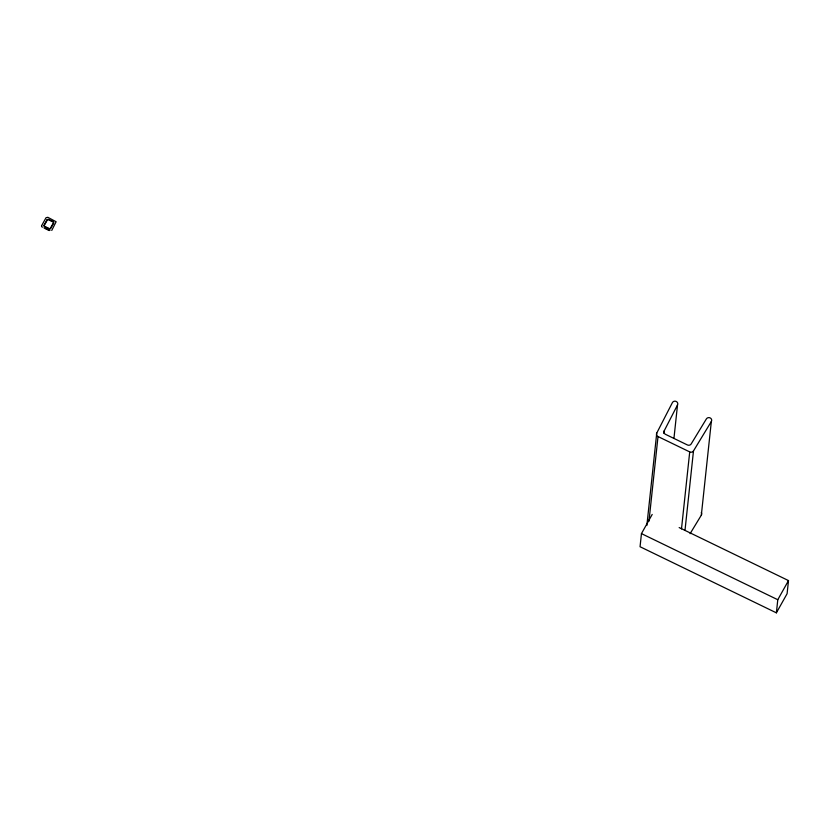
<?xml version="1.0" encoding="UTF-8"?>
<svg xmlns="http://www.w3.org/2000/svg" width="830" height="830" viewBox="0 0 830 830"><rect width="100%" height="100%" fill="white"/><g stroke="black" fill="none" stroke-linecap="round" stroke-linejoin="round"><path stroke-width="1.25" d="M652.193 514.434L641.455 533.617L640.054 546.731L776.382 612.841L787.099 593.699L788.5 580.585L679.158 527.569M646.861 525.473L656.738 433.094L672.393 402.633A2.832 2.604 6.1 0 1 676.16 401.44A2.832 2.604 6.1 0 1 677.519 404.926L673.96 438.282M648.967 521.219L658.014 436.539A2.832 2.604 6.1 0 1 656.738 433.094M663.907 433.436L664.187 430.874L677.519 404.926M681.492 528.897L689.72 451.914A2.832 2.604 6.1 0 0 693.486 450.918L711.341 421.516A2.832 2.604 6.1 0 0 710.231 417.957A2.832 2.604 6.1 0 0 706.382 418.922L691.172 443.957A2.832 2.604 6.1 0 1 687.406 444.953L665.463 434.318A2.832 2.604 6.1 0 1 664.187 430.874M684.989 530.463L693.486 450.918M690.093 533.68L701.329 515.171L711.341 421.516M776.382 612.841L777.783 599.727L788.5 580.585M41.531 225.853L42.268 227.296M41.531 225.843L46.044 217.709L47.839 217.315L56.108 221.755L51.751 230.429M658.014 436.539L689.72 451.914M45.775 228.478L48.908 229.993M641.455 533.617L777.783 599.727M44 227.814A1.421 1.297 6.1 0 0 44.54 228.271L48.752 230.315A1.421 1.297 6.1 0 0 49.997 230.346M701.277 512.567A2.832 2.604 6.1 0 1 701.329 515.171M44.426 225.169L44.364 225.293A1.038 0.955 6.1 0 0 44.758 226.403L49.209 228.551A1.038 0.955 6.1 0 0 50.412 228.219L53.317 223.021A1.038 0.955 6.1 0 0 52.923 221.911L48.482 219.753A1.038 0.955 6.1 0 0 47.279 220.095L44.426 225.169M46.874 220.033L44.083 225.013A1.421 1.297 6.1 0 0 44.706 226.777L48.908 228.81A1.421 1.297 6.1 0 0 50.817 228.271L53.597 223.301A1.421 1.297 6.1 0 0 52.985 221.537L48.773 219.504A1.421 1.297 6.1 0 0 46.874 220.033"/></g></svg>
